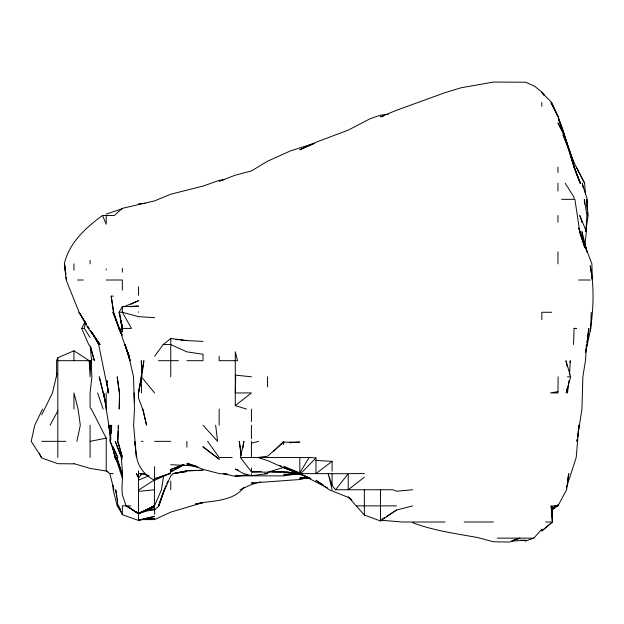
<?xml version="1.0" encoding="UTF-8"?>
<svg xmlns="http://www.w3.org/2000/svg" width="624" height="624" viewBox="0 0 624 624"><rect width="100%" height="100%" fill="white"/><g stroke="black" fill="none" stroke-linecap="round" stroke-linejoin="round"><path stroke-width="0.94" d="M136.477 455.575C137.483 466.276 144.994 475.73 154.619 480.293L169.4 473.608L154.619 478.826L169.978 473.608L170.75 469.552L183.3 464.568M557.957 391.63L550.493 392.941L557.957 392.941L558.121 376.81M567.606 387.247L567.481 392.941L568.971 380.609M119.496 397.691L119.223 409.079L119.519 392.941L117.195 376.81L119.558 394.844M118.014 440.396L118.256 430.903M118.326 428.056L118.404 425.209L117.546 441.34L122.351 457.127L117.991 441.34M591.209 312.273L590.725 328.411L585.523 352.607M573.518 344.542L574.088 328.411L576.49 328.411L574.088 328.466M138.606 477.313L138.489 480.09L149.245 475.769M154.378 505.877L154.619 466.682M569.525 374.915L570.289 360.68L570.001 362.575M92.071 359.065L90.979 360.68L90.082 376.81L89.232 360.68L73.952 350.797L57.814 357.755L56.605 360.68L56.628 376.81M585.897 231.613L586.919 215.475L584.337 199.345L584.579 204.087M110.596 440.396L110.729 438.493M111.056 433.75L111.649 425.209L109.964 441.34L117.796 457.478L112.827 446.441M586.31 346.445L586.685 344.542L585.437 360.68L582.863 376.81L581.95 409.079L577.496 437.549M90.262 346.445L91.58 360.68L90.979 360.68L90.082 368.971L89.232 360.68L57.814 360.68M584.984 243.945L586.381 231.613L579.805 215.475L582.114 222.643M577.535 436.597L577.902 433.75M578.144 431.855L578.994 425.209L576.202 457.478L566.311 487.952M141.976 374.915L141.726 376.81L141.274 360.68L141.913 367.318M142.233 373.012L143.879 360.68L138.489 392.941L138.489 397.964L142.623 409.079L146.562 425.209L142.966 409.079M586.88 342.646L587.27 339.799M587.527 337.896L588.822 328.411L587.036 344.542L585.585 351.187M242.923 447.985L243.945 441.34L240.412 457.478L251.425 471.814L267.548 472.243L283.686 471.627L298.873 473.491M585.655 231.613L588.12 215.475L586.591 199.345L586.763 202.192M163.714 475.511L161.437 489.746L154.619 505.541M90.082 337.381L84.357 328.411L85.301 322.717M590.702 328.411L590.218 331.055C593.479 309.52 594.454 287.188 590.218 265.738L591.622 275.254M567.528 480.254L568.768 473.608L566.592 489.746L557.957 505.838L557.957 504.403M141.344 378.706L138.489 392.941L141.32 378.713M567.161 388.198L566.218 392.941L570.656 376.81L565.937 360.68L567.169 366.374M76.931 441.34L80.309 425.209L78.086 409.079L73.952 392.941L73.952 409.079M586.178 346.445L586.615 344.542M57.119 373.129L52.463 392.941L41.691 414.874M154.619 479.825L139.058 489.746L138.489 491.377L154.619 489.746M158.831 504.98L162.965 493.327M164.596 488.888L166.046 485.48M166.764 483.772L167.856 481.213M90.558 346.336L94.341 360.68L90.082 346.063L88.709 344.542L81.666 328.411L85.207 321.617M50.076 425.209L57.814 410.959M122.351 306.68L122.351 312.273L131.485 328.411L122.351 328.411L119.083 312.273L122.351 306.68L138.489 306.095L130.9 306.688M42.565 409.079L34.765 425.209L31.2 441.34L41.691 457.478L41.161 457.478L39.312 453.227M332.085 471.268L332.085 461.354L315.955 473.608L315.955 457.93L309.161 457.478L299.816 472.875L283.686 466.261M243.828 487.406C234 500.635 215.108 500.666 200.171 502.944M154.619 356.242L163.176 344.542L170.75 338.512L186.888 340.571L203.018 341.422M332.085 489.746L328.201 473.608L332.085 485.332L335.548 489.746L348.223 473.733L300.745 473.608L299.816 472.875L299.816 457.478M552.731 508.81L555.149 505.877L552.731 508.724M520.939 540.08L525.689 540.891L533.793 538.145L541.819 529.214L541.819 530.923L552.458 522.007L552.607 505.877L557.895 505.877L552.817 508.521M552.747 509.434L555.961 505.877L553.73 507.694M300.745 473.608L315.955 457.93M273.601 451.292L283.686 441.34L283.686 444.592M140.665 474.848L142.124 473.608L138.489 477.914L136.297 473.608L138.489 476.705M541.819 530.923L552.412 522.007L551.148 505.877L552.412 522.007L545.633 522.007M246.464 409.079L235.287 405.592L251.425 392.941L235.287 392.941L235.677 376.81L235.287 375.11L251.425 376.81M364.354 477.188L348.223 489.746L348.223 473.733M223.899 179.65L219.157 180.383L203.018 186.085L170.75 194.22L154.619 200.881L122.351 208.346L114.293 215.475L102.492 215.475C85.792 227.682 69.069 242.853 64.303 263.874L65.801 274.318M552.607 509.324L557.232 505.877L554.666 507.273M350.485 498.592L348.223 496.907L364.354 515.018L380.484 520.985L396.622 509.987L412.753 505.877M382.099 519.16L384.517 517.631M386.942 516.103L396.622 509.987M182.637 465.332L175.001 469.279L183.487 464.981L170.75 472.009L170.75 469.552L184.197 464.451M153.933 505.877L138.489 513.599L126.056 505.877L122.351 494.746L121.969 489.746L122.538 473.608L121.345 457.478L115.253 441.34L121.306 456.581M154.502 505.877L138.489 513.661L127.608 506.392L138.489 513.958L154.619 505.877L151.882 506.688M130.845 304.27L138.489 300.713L124.145 306.618M240.107 489.746L251.425 484.513L260.38 481.923M154.619 514.223L154.619 506.797L138.489 513.786L136.523 511.813M314.254 143.536L299.816 149.737L315.955 142.264L348.223 130.143L370.227 118.677L380.484 115.167L388.081 114.371M139.386 512.905L142.077 511.82M143.863 511.103L154.619 506.797M219.157 181.358L235.287 175.165L251.425 170.945L267.548 161.218L290.332 150.946L314.161 143.348M106.22 214.11L122.351 208.673M512.998 540.236L519.893 538.145L509.551 542.069L493.42 541.757L477.282 537.482C455.551 533.567 433.54 530.587 412.753 522.748M267.548 472.243L283.686 467.446M251.425 443.251L258.601 441.34M139.386 513.022L154.619 509.028L152.724 509.161M116.945 496.384L115.69 489.746L118.03 505.877L122.351 514.683L138.489 520.432L154.619 516.376L142.288 519.145M305.198 478.202L299.816 479.521L251.425 483.015L253.321 482.648M186.888 470.722L173.238 473.608L170.75 475.839L164.65 489.746L158.699 505.877L164.245 489.746L158.964 505.877L154.619 510.011L149.877 510.058M383.331 116.212L380.484 116.805L396.622 110.245L445.021 92.656L461.159 87.758L493.42 82.056L525.689 82.228L534.838 86.408L541.819 92.024L544.128 95.027M195.429 504.122L203.018 502.554L170.75 512.14L154.619 519.581L139.441 519.613M195.429 504.137L203.018 502.593M302.663 478.21L299.816 478.772L309.309 478.163M90.082 441.34L106.22 438.149L106.22 471.026L109.84 473.608L113.264 473.608M175.477 473.078L186.888 471.471L173.238 473.608L186.888 470.902L203.018 470.262L188.783 470.668M297.921 473.873L283.686 475.886L235.287 475.8L245.731 475.16M238.735 470.356L235.287 469.053L243.649 473.608L251.425 475.691L267.548 473.608L267.548 472.524L267.548 473.608L264.709 473.702M139.441 519.901L154.619 518.341L149.877 518.716M247.627 475.184L235.287 476.408L223.314 473.608L226.996 474.061M412.753 489.746L396.622 491.221L392.87 489.746L335.548 489.746M143.231 519.238L147.982 518.872M138.489 203.822L145.135 203.33M286.533 474.544L283.686 474.747L299.816 474.053M288.428 474.412L295.074 473.944M511.454 541.148L525.689 540.158L525.689 540.891M289.38 442.751L299.816 442.12L283.686 442.159L267.548 456.206L257.899 457.478L267.548 460.559L283.686 467.727L299.06 473.608L284.591 467.805L293.545 471.214M251.425 468.008L251.425 471.814L260.91 471.409M261.05 457.431L259.194 457.478L261.05 457.954M251.425 471.814L260.91 471.627M309.309 477.82L299.816 477.937L309.309 478.218M562.778 134.807L574.088 162.833L584.641 183.206L585.429 194.594M561.577 199.345L574.088 199.345L574.088 197.262L565.141 183.206M77.485 280.012L83.242 280.012M106.22 280.012L122.351 280.012L122.351 290.129M578.588 280.012L590.218 280.012M121.953 334.979L118.724 328.411L113.443 312.273L111.189 296.143L113.303 296.143M119.083 312.273L122.351 312.273L138.489 316.641L154.619 317.686M551.608 312.273L541.819 312.273L541.819 319.574M81.666 328.411L84.357 328.411M163.176 344.542L170.75 344.542L186.888 351.881L203.018 354.245L203.018 360.68L186.888 360.68M158.504 360.68L178.456 360.68M567.427 376.81L570.656 376.81M41.691 441.34L65.848 441.34M141.383 441.34L143.161 441.34M154.619 441.34L170.75 441.34M232.183 457.478L219.125 457.478L207.613 441.34M240.412 457.478L309.161 457.478M138.489 473.608L144.667 473.608M168.862 473.608L170.75 473.608M349.401 473.608L364.354 473.608M138.489 489.746L139.058 489.746M130.689 505.877L122.351 505.877L122.351 514.683M356.702 505.877L396.622 505.877M445.021 522.007L402.176 522.007L380.484 520.174M464.17 522.007L493.42 522.007M497.234 538.145L533.793 538.145M73.952 463.85L57.814 463.687L41.691 457.961M272.298 471.588L281.791 471.705M293.179 472.805L283.686 472.579L293.179 473.093M272.298 471.713C285.269 472.399 298.935 472.181 310.573 478.709M170.75 464.685L195.429 465.972M315.955 460.434L332.085 461.354M227.846 474.38L219.157 473.561L203.018 469.342L186.888 463.219L195.85 466.011M175.5 339.479L178.347 339.752M180.242 339.932L186.888 340.571M286.533 472.033L288.428 472.235M189.735 464.997L186.888 464.662L198.276 467.189M140.954 473.608L148.247 475.449M73.952 463.64L90.082 468.39L106.22 471.026L107.991 471.767M295.339 471.9L298.03 472.922M284.544 467.805L298.295 473.608M310.861 478.663L299.816 473.608L327.545 487.991M279.443 465.387L281.135 466.206M323.014 484.793L315.955 480.34L329.254 489.746L348.223 497.39L351.991 500.042M203.018 425.209L217.604 441.34L215.647 425.209M154.619 392.941L141.359 376.81L141.484 392.941M544.128 95.386L541.819 92.524L551.795 102.547L557.957 116.719L550.969 102.547L557.957 115.846L564.322 134.807L558.269 118.677C567.622 139.487 571.225 162.248 580.148 183.206L574.088 166.873L569.353 150.946L574.088 167.076L580.414 183.206L574.088 167.232L564.073 134.807L557.957 122.905L563.995 134.807L574.088 163.761L563.995 134.807L569.353 150.946M121.321 512.132L117.195 505.877L113.155 489.746L112.936 484.996M113.623 451.199L115.097 457.478L117.016 460.668L115.097 457.478L113.069 448.937M115.073 457.478L117.016 460.824M94.786 336.898L99.013 344.542L90.581 330.751L100.121 344.542L88.374 328.411L79.108 312.273L66.152 280.012L64.522 263.874L65.879 274.318M92.344 332.654L98.654 344.542L108.56 392.941L107.874 388.198M576.256 167.076L584.602 183.206M106.22 438.149L91.369 409.079L90.082 407.55L90.082 392.941L91.923 376.81L90.979 360.68M118.724 328.411L121.953 334.94M102.492 215.475L106.22 224.195L106.22 215.475M578.651 228.197L585.991 247.744L587.09 252.221M119.044 327.514L112.897 312.273L118.872 327.514M129.004 355.298L124.901 344.542L130.127 360.68L125.081 344.542L129.831 360.68L133.528 376.81L134.472 409.079L133.622 425.209L136.469 457.478L134.651 441.34L135.658 447.034M578.729 228.025L585.959 247.744L581.95 231.613L582.715 236.356M129.628 357.989L122.351 337.654L119.777 328.411L122.07 334.979M114.036 313.17L118.911 327.514M97.64 392.941L103.116 409.079M579.4 231.613L584.836 247.744L579.766 231.613L574.891 199.345M121.906 472.711L116.766 457.478L122.351 475.566M110.3 441.34L122.351 478.179M586.669 251.332L585.733 247.744L591.895 263.874L592.301 279.061M109.84 473.608L113.927 489.746M128.006 352.607L129.925 360.68L128.684 354.986M122.21 473.608L122.351 474.256M114.208 452.728L115.05 456.526M583.261 187.957L582.223 183.206L587.254 199.345L587.449 209.781M121.657 457.478L122.008 459.209M105.144 400.319L103.701 392.941L106.22 409.063M110.222 433.75L106.22 409.079L106.22 392.941M117.304 498.287L117.663 500.183M110.12 432.799L108.74 425.209L110.721 439.444M120.455 317.023L120.767 318.919M121.087 320.814L122.351 328.411L122.351 324.675M111.189 296.143L113.732 312.273M241.168 453.679L239.288 441.34L241.129 455.575M591.903 277.157L592.184 279.061M106.774 380.609L107.047 382.504L106.829 380.609M107.32 384.4L107.601 386.303M119.894 314.176L122.351 331.898L121.594 326.508M106.681 380.609L108.17 392.941L107.242 384.4M122.351 473.608L122.624 476.455M121.22 320.814L121.345 322.717M586.872 204.087L587.215 209.781M110.159 427.105L110.058 425.209L110.292 440.396M110.323 429.952L110.76 437.549M134.082 392.941L134.472 402.433M587.504 212.628L587.558 215.475M557.957 167.076L557.957 172.575M557.957 183.206L557.957 190.999M557.957 215.475L557.957 222.245M557.957 251.909L557.957 263.874M541.819 102.547L541.819 106.33M380.484 489.746L380.484 520.985M364.354 489.746L364.354 515.018M332.085 473.608L332.085 485.332M267.548 376.81L267.548 386.88M251.425 409.079L251.425 421.567M251.425 425.209L251.425 438.719M251.425 441.34L251.425 457.478M251.425 473.608L251.425 475.691M235.287 405.592L235.287 351.803L237.541 360.68L219.157 360.68L219.157 356.156M219.157 409.079L219.157 425.209M186.888 441.34L186.888 447.158M170.75 338.512L170.75 376.81M170.75 481.034L170.75 489.746M138.489 286.736L138.489 295.207M138.489 311.75L138.489 312.273M138.489 470.753L138.489 520.432M122.351 268.242L122.351 272.212M106.22 268.921L106.22 269.927M90.082 260.411L90.082 263.874M90.082 425.209L90.082 457.478M73.952 263.874L73.952 270.262M73.952 350.797L73.952 360.68M57.814 357.755L57.814 457.478M577.169 439.444L576.919 441.34L577.208 439.444M173.3 470.161L171.6 471.034L173.3 470.176M219.157 459.139L203.018 446.831L219.157 459.139M86.486 324.379L79.045 312.273L86.502 324.379M88.967 328.411L87.968 326.797L88.967 328.411M120.112 509.02L118.31 505.877L120.112 509.09M103.373 392.941L99.232 376.81L105.784 404.009L103.373 392.941M66.479 279.061L66.214 277.165L66.495 279.061"/></g></svg>
